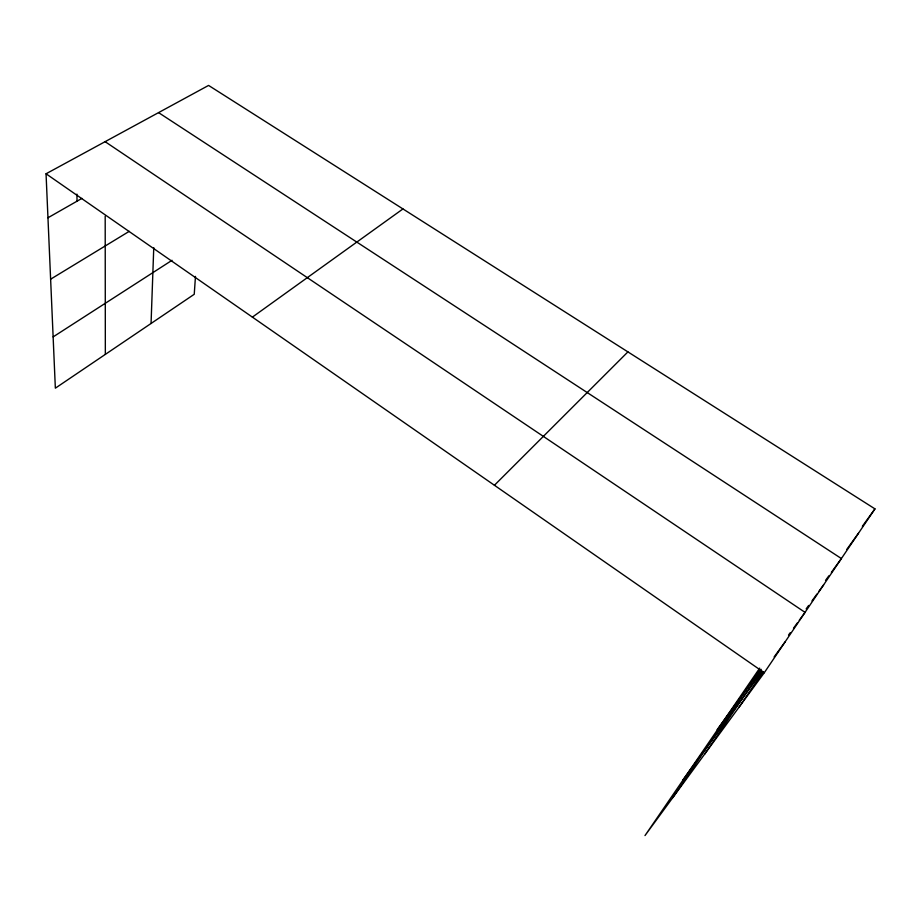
<?xml version="1.0" encoding="UTF-8"?>
<svg xmlns="http://www.w3.org/2000/svg" width="921" height="921" viewBox="0 0 921 921"><rect width="100%" height="100%" fill="white"/><g stroke="black" fill="none" stroke-linecap="round" stroke-linejoin="round"><path stroke-width="1.38" d="M151.056 323.478L153.761 247.588M195.471 276.392L194.239 294.283L55.352 388.178L46.05 173.781L208.583 85.423L874.95 508.876L764.28 672.733L644.988 835.577L759.698 668.139M704.634 754.161L761.494 670.361M739.149 707.04L762.887 671.973M672.802 797.609L759.825 669.648M862.344 526.294L874.95 508.876M846.767 549.423L858.499 533.224M717.114 729.72L761.022 669.256M825.538 580.403L828.877 575.809M831.375 572.355L841.391 558.552L158.562 112.615M806.151 608.896L808.638 605.477M811.965 600.906L816.95 594.057M818.608 591.766L823.593 584.916M682.852 780.018L761.345 672.33M788.537 635.03L790.183 632.762M793.488 628.226L797.621 622.573M799.267 620.305L805.046 612.373L105.109 141.673M759.733 676.636L763.118 671.996M774.112 656.949L785.106 641.891M494.427 485.263L627.915 351.891M252.389 317.123L402.949 208.94M53.13 336.902L172.02 260.298M50.62 279.19L129.239 231.344M47.961 217.77L81.946 198.383M46.05 173.781L764.28 672.733M76.904 194.112L77.053 201.169M105.19 216.228L105.339 354.389"/></g></svg>
